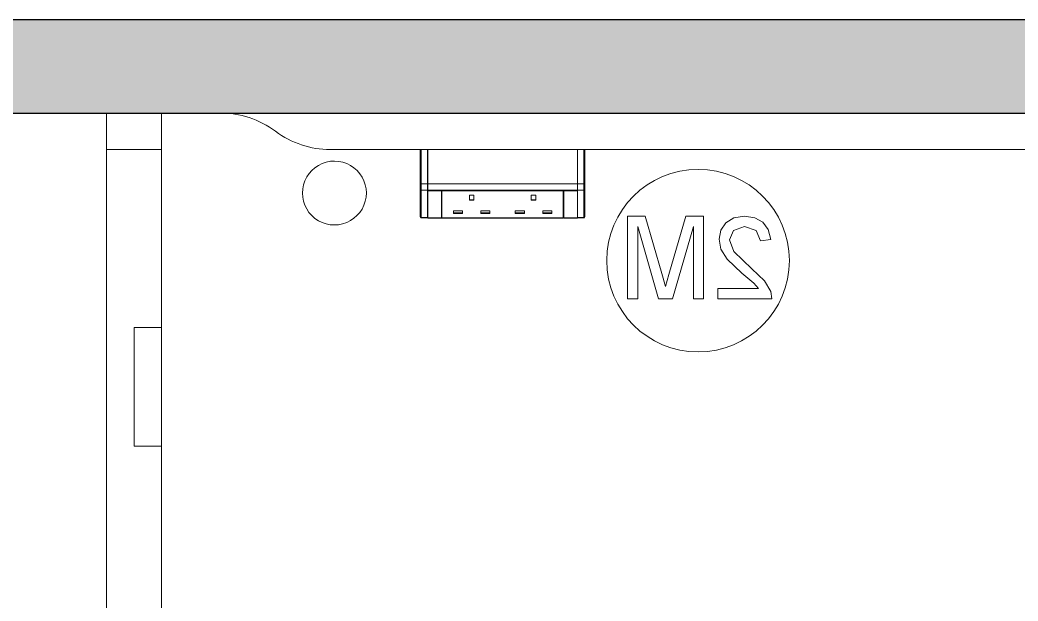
# Model space of a CAD drawing. Header units: millimetres. Extents: x 79795 to 317870, y -36033 to 97293.
# Drawn here: x 229026 to 230119, y 17321 to 17957 of the extents above; entities that cross this region are included whole.
import ezdxf

# ---------------------------------------------------------------- set-up
doc = ezdxf.new("R2010")
doc.units = ezdxf.units.MM
doc.header["$MEASUREMENT"] = 0
for name, color, linetype, lineweight in [('CSM-STL-XX-ZZ-M3-A-XXXX-00001_detached _19_04_21__rvt-1-Level 4$0$A-WALL-PATT', 7, 'CONTINUOUS', 9), ('CSM-STL-XX-ZZ-M3-A-XXXX-00001_detached _19_04_21__rvt-1-Level 4$0$I-WALL', 7, 'CONTINUOUS', 9), ('I-FURN', 8, 'CONTINUOUS', 9)]:
    doc.layers.add(name, color=color, linetype=linetype, lineweight=lineweight)

msp = doc.modelspace()

# ---------------------------------------------------------------- hatches: boundary and pattern name
at = {"layer": 'CSM-STL-XX-ZZ-M3-A-XXXX-00001_detached _19_04_21__rvt-1-Level 4$0$A-WALL-PATT'}
msp.add_hatch(color=256, dxfattribs=at).paths.add_polyline_path([(226452.8, 17855.3), (230738.8, 17855.3), (230738.8, 17957.3), (226452.8, 17957.3)], flags=0)

# ---------------------------------------------------------------- linework, layer by layer
at = {"layer": 'CSM-STL-XX-ZZ-M3-A-XXXX-00001_detached _19_04_21__rvt-1-Level 4$0$I-WALL', "lineweight": 30}
for p, q in [((230738.8, 17957.3), (226452.8, 17957.3)), ((226452.8, 17855.3), (230738.8, 17855.3))]:
    msp.add_line(p, q, dxfattribs=at)
at = {"layer": 'I-FURN'}
for p, q in [((229120.7, 17055.3), (229120.7, 17855.3)), ((229120.7, 17855.3), (229120.7, 17815.3)), ((229120.7, 17855.3), (229120.7, 17055.3)), ((229120.7, 17055.3), (229120.7, 17855.3)), ((229180.7, 17815.3), (229180.7, 17855.3)), ((229180.7, 17855.3), (229180.7, 17620.3)), ((229120.7, 17815.3), (229120.7, 17095.3)), ((229120.7, 17815.3), (229180.7, 17815.3)), ((229120.7, 17815.3), (229180.7, 17815.3)), ((229180.7, 17095.3), (229180.7, 17815.3)), ((229465.2, 17815.3), (229365.7, 17815.3)), ((229365.7, 17815.3), (229465.2, 17815.3)), ((229464.2, 17810.3), (229464.2, 17814.3)), ((229464.2, 17814.3), (229464.2, 17777.3)), ((229464.2, 17810.3), (229465.2, 17810.3)), ((229464.2, 17771.8), (229464.2, 17810.3)), ((229472.2, 17815.3), (229465.2, 17815.3)), ((229465.2, 17777.9), (229465.2, 17815.3)), ((229465.2, 17815.3), (229472.2, 17815.3)), ((229472.2, 17777.9), (229472.2, 17815.3)), ((229636.2, 17815.3), (229472.3, 17815.3)), ((229472.3, 17815.3), (229636.2, 17815.3)), ((229472.3, 17815.3), (229472.3, 17777.9)), ((229636.2, 17777.9), (229636.2, 17815.3)), ((229643.4, 17815.3), (229636.4, 17815.3)), ((229643.4, 17815.3), (229636.4, 17815.3)), ((229636.4, 17815.3), (229636.4, 17777.9)), ((230475.7, 17815.3), (229643.4, 17815.3)), ((229643.4, 17815.3), (230475.7, 17815.3)), ((229643.4, 17815.3), (229643.4, 17777.9)), ((229643.4, 17810.3), (229644.4, 17810.3)), ((229644.4, 17814.3), (229644.4, 17814.3)), ((229644.4, 17777.3), (229644.4, 17814.3)), ((229644.4, 17814.3), (229644.4, 17810.3)), ((229644.4, 17810.3), (229644.4, 17771.8)), ((229464.2, 17777.3), (229464.2, 17771.8)), ((229465.2, 17770.9), (229465.2, 17777.9)), ((229465.2, 17777.9), (229472.2, 17777.9)), ((229472.2, 17770.9), (229472.2, 17777.9)), ((229472.3, 17777.9), (229636.2, 17777.9)), ((229472.3, 17777.9), (229472.3, 17770.9)), ((229636.2, 17770.9), (229636.2, 17777.9)), ((229636.3, 17770.1), (229636.3, 17772.6)), ((229643.4, 17777.9), (229636.4, 17777.9)), ((229636.4, 17777.9), (229636.4, 17770.9)), ((229643.4, 17777.9), (229643.4, 17770.9)), ((229644.4, 17771.8), (229644.4, 17777.3)), ((229464.2, 17771.8), (229464.2, 17741.5)), ((229464.2, 17771.8), (229464.2, 17741.5)), ((229465.2, 17740.7), (229465.2, 17770.9)), ((229465.2, 17770.9), (229472.2, 17770.9)), ((229472.2, 17740.7), (229472.2, 17770.9)), ((229472.3, 17770.9), (229636.2, 17770.9)), ((229472.3, 17770.3), (229472.3, 17770.9)), ((229487.3, 17770.3), (229472.3, 17770.3)), ((229472.3, 17770.1), (229487.3, 17770.1)), ((229472.3, 17740.3), (229472.3, 17770.1)), ((229487.3, 17770.1), (229487.3, 17740.3)), ((229620.8, 17770.3), (229487.8, 17770.3)), ((229487.8, 17770.1), (229620.8, 17770.1)), ((229487.8, 17740.3), (229487.8, 17770.1)), ((229522.9, 17765.4), (229517.9, 17765.4)), ((229517.9, 17765.4), (229517.9, 17759.7)), ((229522.9, 17759.7), (229522.9, 17765.4)), ((229585.7, 17759.7), (229585.7, 17765.4)), ((229585.7, 17765.4), (229590.7, 17765.4)), ((229590.7, 17759.7), (229590.7, 17765.4)), ((229620.8, 17740.3), (229620.8, 17770.1)), ((229636.2, 17770.3), (229621.3, 17770.3)), ((229621.3, 17770.1), (229636.3, 17770.1)), ((229621.3, 17740.3), (229621.3, 17770.1)), ((229636.2, 17770.9), (229636.2, 17770.3)), ((229636.3, 17770.1), (229636.3, 17740.3)), ((229643.4, 17770.9), (229636.4, 17770.9)), ((229636.4, 17770.9), (229636.4, 17740.7)), ((229643.4, 17770.9), (229643.4, 17740.7)), ((229644.4, 17741.5), (229644.4, 17771.8)), ((229644.4, 17741.5), (229644.4, 17771.8)), ((229517.9, 17760.4), (229522.9, 17760.4)), ((229517.9, 17759.7), (229522.9, 17759.7)), ((229585.7, 17760.4), (229590.7, 17760.4)), ((229585.7, 17759.7), (229590.7, 17759.7)), ((229464.5, 17740.8), (229464.5, 17740.9)), ((229465.2, 17740.5), (229465.2, 17740.7)), ((229465.2, 17740.7), (229472.2, 17740.7)), ((229465.2, 17740.5), (229472.2, 17740.5)), ((229465.2, 17740.5), (229472.2, 17740.5)), ((229472.2, 17740.5), (229465.2, 17740.5)), ((229472.2, 17740.5), (229472.2, 17740.7)), ((229472.3, 17740.5), (229636.2, 17740.5)), ((229487.3, 17740.3), (229472.3, 17740.3)), ((229487.8, 17740.7), (229487.3, 17740.7)), ((229620.8, 17740.3), (229487.8, 17740.3)), ((229500.4, 17745.3), (229500.4, 17748.2)), ((229500.4, 17748.2), (229510.4, 17748.2)), ((229500.4, 17746.1), (229510.4, 17746.1)), ((229500.4, 17745.3), (229510.4, 17745.3)), ((229510.4, 17745.3), (229510.4, 17748.2)), ((229530.4, 17745.3), (229530.4, 17748.2)), ((229530.4, 17748.2), (229540.4, 17748.2)), ((229530.4, 17746.1), (229540.4, 17746.1)), ((229530.4, 17745.3), (229540.4, 17745.3)), ((229540.4, 17745.3), (229540.4, 17748.2)), ((229568.2, 17745.3), (229568.2, 17748.2)), ((229568.2, 17748.2), (229578.2, 17748.2)), ((229568.2, 17746.1), (229578.2, 17746.1)), ((229568.2, 17745.3), (229578.2, 17745.3)), ((229578.2, 17745.3), (229578.2, 17748.2)), ((229598.2, 17745.3), (229598.2, 17748.2)), ((229598.2, 17748.2), (229608.2, 17748.2)), ((229598.2, 17746.1), (229608.2, 17746.1)), ((229598.2, 17745.3), (229608.2, 17745.3)), ((229608.2, 17745.3), (229608.2, 17748.2)), ((229621.3, 17740.7), (229620.8, 17740.7)), ((229636.3, 17740.3), (229621.3, 17740.3)), ((229643.4, 17740.7), (229636.4, 17740.7)), ((229636.4, 17740.7), (229636.4, 17740.5)), ((229636.4, 17740.5), (229643.4, 17740.5)), ((229636.4, 17740.5), (229643.4, 17740.5)), ((229636.4, 17740.5), (229643.4, 17740.5)), ((229643.4, 17740.7), (229643.4, 17740.5)), ((229644.1, 17740.9), (229644.1, 17740.8)), ((229710.6, 17742.2), (229691.1, 17742.2)), ((229691.1, 17742.2), (229691.1, 17651.8)), ((229728.7, 17679.6), (229710.6, 17742.2)), ((229755, 17742.2), (229736.5, 17678.5)), ((229774.5, 17742.2), (229755, 17742.2)), ((229774.5, 17651.8), (229774.5, 17742.2)), ((229807.6, 17740.4), (229798.9, 17734.9)), ((229819.1, 17742.2), (229807.6, 17740.4)), ((229830.5, 17740.5), (229819.1, 17742.2)), ((229839.2, 17735.7), (229830.5, 17740.5)), ((229702.4, 17651.8), (229702.4, 17730.9)), ((229702.4, 17730.9), (229725.1, 17651.8)), ((229740.4, 17651.8), (229763.2, 17730.9)), ((229763.2, 17730.9), (229763.2, 17651.8)), ((229798.9, 17734.9), (229793.3, 17726.8)), ((229807.3, 17726.6), (229819.3, 17730.9)), ((229819.3, 17730.9), (229831.9, 17726.7)), ((229845.2, 17727.7), (229839.2, 17735.7)), ((229793.3, 17726.8), (229791.4, 17717)), ((229802.7, 17716.3), (229807.3, 17726.6)), ((229831.9, 17726.7), (229836.6, 17715.3)), ((229847.9, 17716.7), (229845.2, 17727.7)), ((229791.4, 17717), (229793.4, 17706.3)), ((229807.6, 17703.5), (229802.7, 17716.3)), ((229836.6, 17715.3), (229847.9, 17716.7)), ((229793.4, 17706.3), (229800.1, 17695.2)), ((229827.1, 17684.7), (229807.6, 17703.5)), ((229800.1, 17695.2), (229816.3, 17679.7)), ((229732.8, 17665.1), (229728.7, 17679.6)), ((229736.5, 17678.5), (229732.8, 17665.1)), ((229816.3, 17679.7), (229829.3, 17668.8)), ((229841.2, 17671.6), (229827.1, 17684.7)), ((229829.3, 17668.8), (229834.4, 17663.1)), ((229848.1, 17659.6), (229841.2, 17671.6)), ((229790, 17663.1), (229790, 17651.8)), ((229834.4, 17663.1), (229790, 17663.1)), ((229849.3, 17651.8), (229848.1, 17659.6)), ((229691.1, 17651.8), (229702.4, 17651.8)), ((229725.1, 17651.8), (229740.4, 17651.8)), ((229763.2, 17651.8), (229774.5, 17651.8)), ((229790, 17651.8), (229849.3, 17651.8)), ((229150.7, 17490.3), (229150.7, 17620.3)), ((229150.7, 17620.3), (229180.7, 17620.3)), ((229150.7, 17620.3), (229180.7, 17620.3)), ((229150.7, 17620.3), (229150.7, 17490.3)), ((229180.7, 17620.3), (229180.7, 17490.3)), ((229150.7, 17490.3), (229180.7, 17490.3)), ((229180.7, 17490.3), (229150.7, 17490.3)), ((229180.7, 17490.3), (229180.7, 17055.3))]:
    msp.add_line(p, q, dxfattribs=at)
at = {"layer": 'I-FURN', "flags": 128}
for points in [[(229464.2, 17814.3), (229464.2, 17814.4), (229464.2, 17814.4), (229464.2, 17814.5), (229464.3, 17814.5), (229464.3, 17814.5), (229464.3, 17814.6), (229464.3, 17814.6), (229464.3, 17814.7), (229464.3, 17814.7), (229464.3, 17814.7), (229464.3, 17814.8), (229464.4, 17814.8), (229464.4, 17814.8), (229464.4, 17814.9), (229464.4, 17814.9), (229464.4, 17814.9), (229464.5, 17815), (229464.5, 17815), (229464.5, 17815), (229464.5, 17815.1), (229464.6, 17815.1), (229464.6, 17815.1), (229464.6, 17815.1), (229464.7, 17815.2), (229464.7, 17815.2), (229464.7, 17815.2), (229464.8, 17815.2), (229464.8, 17815.2), (229464.8, 17815.3), (229464.9, 17815.3), (229464.9, 17815.3), (229465, 17815.3), (229465, 17815.3), (229465, 17815.3), (229465.1, 17815.3), (229465.1, 17815.3), (229465.2, 17815.3), (229465.2, 17815.3), (229465.2, 17815.3), (229465.2, 17815.3)], [(229464.2, 17810.3), (229464.2, 17810.5), (229464.2, 17810.7), (229464.2, 17810.8), (229464.2, 17811), (229464.2, 17811.1), (229464.2, 17811.3), (229464.2, 17811.4), (229464.2, 17811.6), (229464.2, 17811.7), (229464.2, 17811.9), (229464.2, 17812), (229464.2, 17812.2), (229464.2, 17812.3), (229464.2, 17812.5), (229464.2, 17812.6), (229464.2, 17812.7), (229464.2, 17812.9), (229464.2, 17813), (229464.2, 17813.1), (229464.2, 17813.2), (229464.2, 17813.3), (229464.2, 17813.4), (229464.2, 17813.5), (229464.2, 17813.6), (229464.2, 17813.7), (229464.2, 17813.8), (229464.2, 17813.9), (229464.2, 17813.9), (229464.2, 17814), (229464.2, 17814.1), (229464.2, 17814.1), (229464.2, 17814.2), (229464.2, 17814.2), (229464.2, 17814.2), (229464.2, 17814.3), (229464.2, 17814.3), (229464.2, 17814.3), (229464.2, 17814.3), (229464.2, 17814.3)], [(229464.2, 17814.3), (229464.2, 17814.3), (229464.2, 17814.3)], [(229464.2, 17814.3), (229464.2, 17814.1), (229464.2, 17813.6), (229464.2, 17813.1), (229464.2, 17812.4), (229464.2, 17811.6), (229464.2, 17810.6), (229464.2, 17809.6), (229464.2, 17808.4), (229464.2, 17807), (229464.2, 17805.6), (229464.2, 17804), (229464.2, 17802.3), (229464.2, 17800.5), (229464.2, 17798.5), (229464.2, 17796.5), (229464.2, 17794.3), (229464.2, 17792.1), (229464.2, 17789.7), (229464.2, 17787.3), (229464.2, 17784.7), (229464.2, 17782.1), (229464.2, 17779.3), (229464.2, 17777.3)], [(229643.4, 17815.3), (229643.4, 17815.3), (229643.4, 17815.3), (229643.5, 17815.3), (229643.5, 17815.3), (229643.6, 17815.3), (229643.6, 17815.3), (229643.6, 17815.3), (229643.7, 17815.3), (229643.7, 17815.3), (229643.8, 17815.3), (229643.8, 17815.2), (229643.8, 17815.2), (229643.9, 17815.2), (229643.9, 17815.2), (229643.9, 17815.2), (229644, 17815.1), (229644, 17815.1), (229644, 17815.1), (229644.1, 17815.1), (229644.1, 17815), (229644.1, 17815), (229644.1, 17815), (229644.2, 17814.9), (229644.2, 17814.9), (229644.2, 17814.9), (229644.2, 17814.8), (229644.2, 17814.8), (229644.3, 17814.8), (229644.3, 17814.7), (229644.3, 17814.7), (229644.3, 17814.7), (229644.3, 17814.6), (229644.3, 17814.6), (229644.3, 17814.5), (229644.3, 17814.5), (229644.4, 17814.5), (229644.4, 17814.4), (229644.4, 17814.4), (229644.4, 17814.3), (229644.4, 17814.3)], [(229644.4, 17777.3), (229644.4, 17780.1), (229644.4, 17782.8), (229644.4, 17785.4), (229644.4, 17787.9), (229644.4, 17790.3), (229644.4, 17792.7), (229644.4, 17794.9), (229644.4, 17797), (229644.4, 17799), (229644.4, 17800.9), (229644.4, 17802.7), (229644.4, 17804.4), (229644.4, 17806), (229644.4, 17807.4), (229644.4, 17808.7), (229644.4, 17809.9), (229644.4, 17810.9), (229644.4, 17811.8), (229644.4, 17812.6), (229644.4, 17813.2), (229644.4, 17813.8), (229644.4, 17814.1), (229644.4, 17814.3)], [(229644.4, 17814.3), (229644.4, 17814.3), (229644.4, 17814.3), (229644.4, 17814.3), (229644.4, 17814.3), (229644.4, 17814.3), (229644.4, 17814.2), (229644.4, 17814.2), (229644.4, 17814.1), (229644.4, 17814.1), (229644.4, 17814), (229644.4, 17814), (229644.4, 17813.9), (229644.4, 17813.8), (229644.4, 17813.7), (229644.4, 17813.6), (229644.4, 17813.5), (229644.4, 17813.4), (229644.4, 17813.3), (229644.4, 17813.2), (229644.4, 17813.1), (229644.4, 17813), (229644.4, 17812.9), (229644.4, 17812.8), (229644.4, 17812.6), (229644.4, 17812.5), (229644.4, 17812.4), (229644.4, 17812.2), (229644.4, 17812.1), (229644.4, 17811.9), (229644.4, 17811.8), (229644.4, 17811.6), (229644.4, 17811.5), (229644.4, 17811.3), (229644.4, 17811.2), (229644.4, 17811), (229644.4, 17810.9), (229644.4, 17810.7), (229644.4, 17810.5), (229644.4, 17810.4), (229644.4, 17810.3)], [(229464.2, 17777.3), (229464.2, 17777.2), (229464.2, 17777), (229464.2, 17776.9), (229464.2, 17776.7), (229464.2, 17776.6), (229464.2, 17776.5), (229464.2, 17776.3), (229464.2, 17776.2), (229464.2, 17776), (229464.2, 17775.8), (229464.2, 17775.7), (229464.2, 17775.5), (229464.2, 17775.4), (229464.2, 17775.2), (229464.2, 17775), (229464.2, 17774.9), (229464.2, 17774.7), (229464.2, 17774.6), (229464.2, 17774.4), (229464.2, 17774.3), (229464.2, 17774.1), (229464.2, 17773.9), (229464.2, 17773.8), (229464.2, 17773.6), (229464.2, 17773.5), (229464.2, 17773.3), (229464.2, 17773.2), (229464.2, 17773.1), (229464.2, 17772.9), (229464.2, 17772.8), (229464.2, 17772.7), (229464.2, 17772.5), (229464.2, 17772.4), (229464.2, 17772.3), (229464.2, 17772.2), (229464.2, 17772.1), (229464.2, 17772), (229464.2, 17771.9), (229464.2, 17771.8)], [(229644.4, 17771.8), (229644.4, 17771.9), (229644.4, 17772), (229644.4, 17772.1), (229644.4, 17772.2), (229644.4, 17772.3), (229644.4, 17772.4), (229644.4, 17772.5), (229644.4, 17772.7), (229644.4, 17772.8), (229644.4, 17772.9), (229644.4, 17773.1), (229644.4, 17773.2), (229644.4, 17773.3), (229644.4, 17773.5), (229644.4, 17773.6), (229644.4, 17773.8), (229644.4, 17773.9), (229644.4, 17774.1), (229644.4, 17774.3), (229644.4, 17774.4), (229644.4, 17774.6), (229644.4, 17774.7), (229644.4, 17774.9), (229644.4, 17775), (229644.4, 17775.2), (229644.4, 17775.4), (229644.4, 17775.5), (229644.4, 17775.7), (229644.4, 17775.8), (229644.4, 17776), (229644.4, 17776.2), (229644.4, 17776.3), (229644.4, 17776.5), (229644.4, 17776.6), (229644.4, 17776.7), (229644.4, 17776.9), (229644.4, 17777), (229644.4, 17777.2), (229644.4, 17777.3)], [(229465.2, 17740.5), (229465.2, 17740.5), (229465.2, 17740.5), (229465.1, 17740.5), (229465.1, 17740.5), (229465, 17740.5), (229465, 17740.5), (229465, 17740.5), (229464.9, 17740.5), (229464.9, 17740.6), (229464.9, 17740.6), (229464.8, 17740.6), (229464.8, 17740.6), (229464.7, 17740.6)], [(229643.9, 17740.6), (229643.8, 17740.6), (229643.8, 17740.6), (229643.8, 17740.6), (229643.7, 17740.6), (229643.7, 17740.5), (229643.7, 17740.5), (229643.6, 17740.5), (229643.6, 17740.5), (229643.5, 17740.5), (229643.5, 17740.5), (229643.5, 17740.5), (229643.4, 17740.5), (229643.4, 17740.5), (229643.4, 17740.5)]]:
    msp.add_lwpolyline(points, dxfattribs=at)
at = {"layer": 'I-FURN'}
for centre, radius, start, end in [((229245.7, 17755.3), 100, 53.1301, 90.6256), ((229245.7, 17755.3), 100, 53.1301, 90.6256), ((229365.7, 17915.3), 100, 233.1301, 270), ((229365.7, 17915.3), 100, 233.1301, 270), ((229370.1, 17767.7), 35, 105, 165), ((229370.1, 17767.7), 35, 345, 104.7004), ((229768.4, 17693.6), 100, 0, 180), ((229370.1, 17767.7), 35, 165, 345), ((229768.4, 17693.6), 100, 180, 0)]:
    msp.add_arc(centre, radius, start, end, dxfattribs=at)
for centre, major_axis, ratio, start_param, end_param in [((229465.2, 17814.3), (1, 0), 0.998113, 1.570796, 3.141593), ((229643.4, 17814.3), (1, 0), 0.998113, 0, 1.570796), ((229465.2, 17777.3), (1, 0), 0.56467, 1.570796, 3.141593), ((229643.4, 17777.3), (1, 0), 0.56467, 0, 1.570796), ((229465.2, 17771.8), (1, 0), 0.819152, 3.141593, 4.712389), ((229643.4, 17771.8), (1, 0), 0.819152, 4.712389, 6.283185), ((229465.2, 17741.5), (-1, 0), 0.819152, 0, 1.570796), ((229643.4, 17741.5), (1, 0), 0.819152, 4.712389, 6.283185)]:
    msp.add_ellipse(centre, major_axis=major_axis, ratio=ratio, start_param=start_param, end_param=end_param, dxfattribs=at)

doc.saveas('drawing.dxf')
